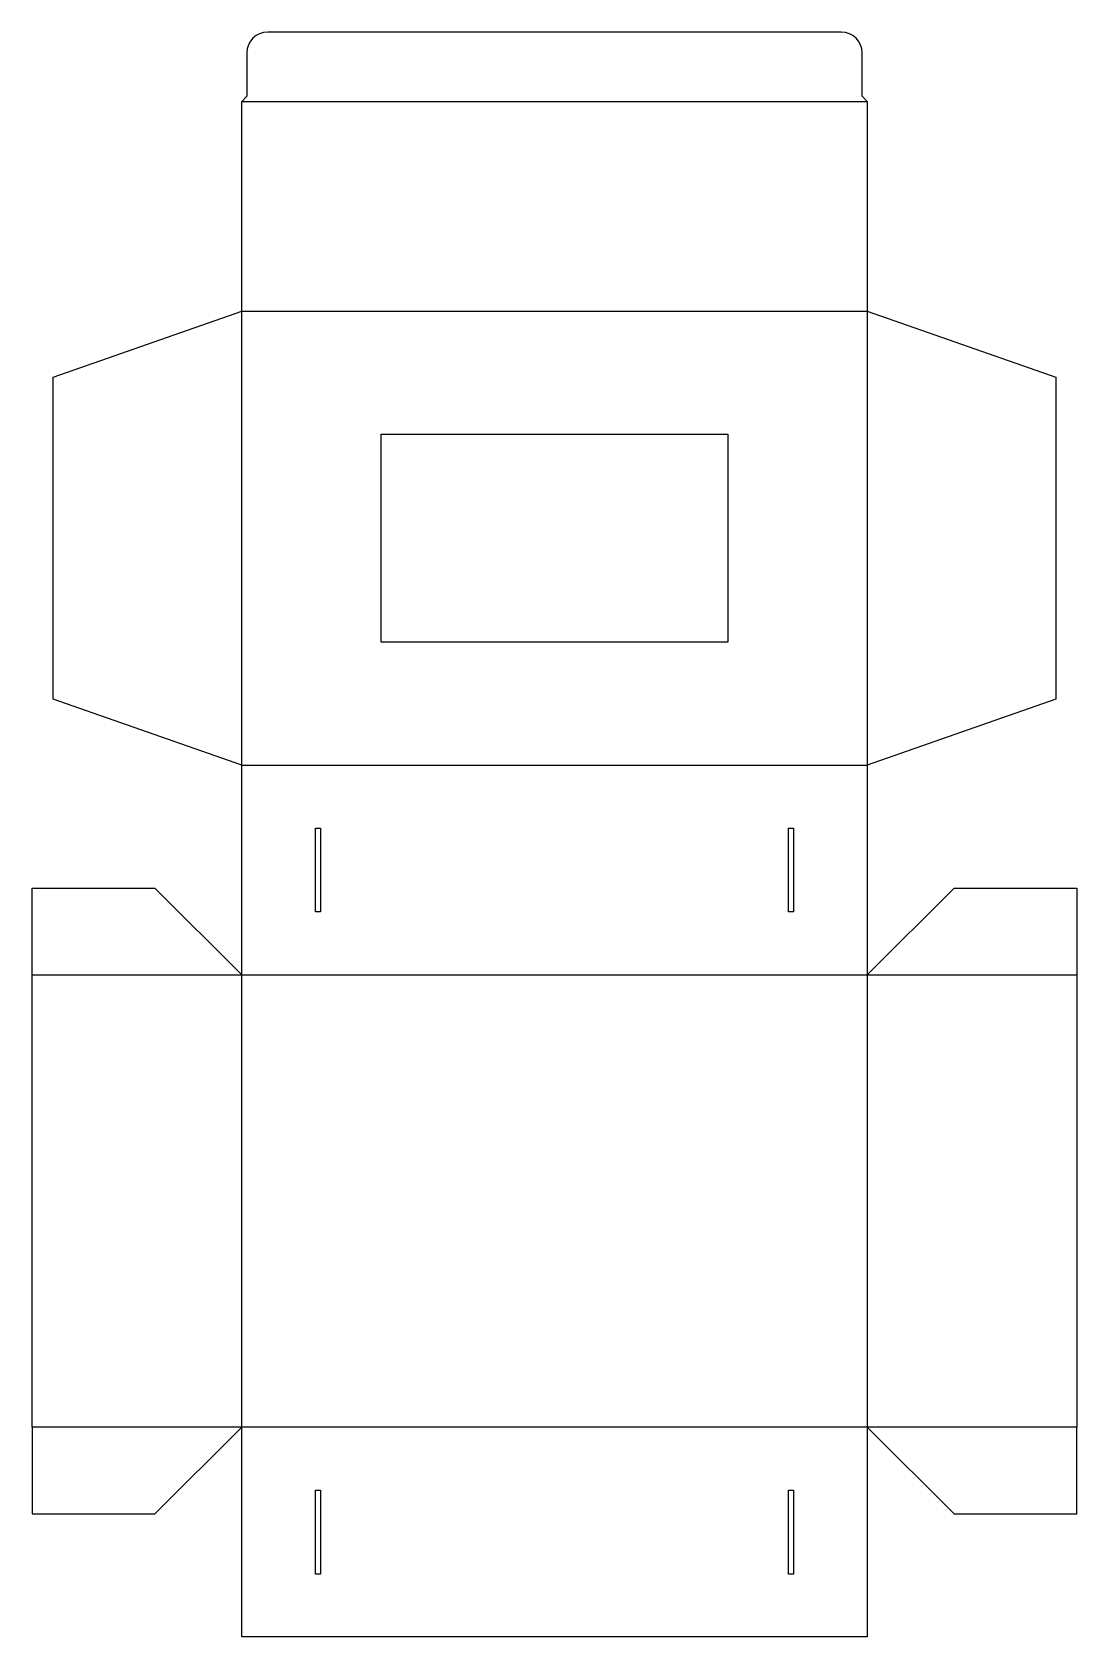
# Model space of a CAD drawing. Header units: millimetres. Extents: x 0 to 301, y 0 to 463.
import ezdxf

# ---------------------------------------------------------------- set-up
doc = ezdxf.new("R2010")
doc.units = ezdxf.units.MM
doc.layers.add('CREASE', color=5, linetype='CONTINUOUS')
doc.layers.add('CUT', color=1, linetype='CONTINUOUS')

msp = doc.modelspace()

# ---------------------------------------------------------------- linework, layer by layer
at = {"layer": 'CREASE'}
for p, q in [((60.45, 442.7), (240.9, 442.7)), ((60.45, 251.35), (60.45, 382.25)), ((60.45, 382.25), (240.9, 382.25)), ((240.9, 382.25), (240.9, 251.35)), ((60.45, 251.35), (240.9, 251.35)), ((0, 190.9), (60.45, 190.9)), ((60.45, 190.9), (240.9, 190.9)), ((60.45, 60.45), (60.45, 190.9)), ((240.9, 190.9), (240.9, 60.45)), ((240.9, 190.9), (301.35, 190.9)), ((60.45, 60.45), (0, 60.45)), ((240.9, 60.45), (60.45, 60.45)), ((301.35, 60.45), (240.9, 60.45))]:
    msp.add_line(p, q, dxfattribs=at)
at = {"layer": 'CUT'}
for p, q in [((233.4, 462.7), (67.95, 462.7)), ((61.95, 456.7), (61.95, 444.2)), ((239.4, 444.2), (239.4, 456.7)), ((61.95, 444.2), (60.45, 442.7)), ((240.9, 442.7), (239.4, 444.2)), ((60.45, 382.25), (60.45, 442.7)), ((240.9, 442.7), (240.9, 382.25)), ((6.045, 363.208), (60.45, 382.25)), ((240.9, 382.25), (295.305, 363.208)), ((6.045, 270.392), (6.045, 363.208)), ((295.305, 363.208), (295.305, 270.392)), ((100.675, 346.8), (200.675, 346.8)), ((100.675, 286.8), (100.675, 346.8)), ((200.675, 346.8), (200.675, 286.8)), ((200.675, 286.8), (100.675, 286.8)), ((60.45, 251.35), (6.045, 270.392)), ((295.305, 270.392), (240.9, 251.35)), ((60.45, 190.9), (60.45, 251.35)), ((240.9, 251.35), (240.9, 190.9)), ((81.7, 233.215), (83.2, 233.215)), ((81.7, 209.035), (81.7, 233.215)), ((83.2, 233.215), (83.2, 209.035)), ((218.15, 233.215), (219.65, 233.215)), ((218.15, 209.035), (218.15, 233.215)), ((219.65, 233.215), (219.65, 209.035)), ((0, 190.9), (0, 215.9)), ((0, 215.9), (35.45, 215.9)), ((35.45, 215.9), (60.45, 190.9)), ((240.9, 190.9), (265.9, 215.9)), ((265.9, 215.9), (301.35, 215.9)), ((301.35, 215.9), (301.35, 190.9)), ((83.2, 209.035), (81.7, 209.035)), ((219.65, 209.035), (218.15, 209.035)), ((0, 60.45), (0, 190.9)), ((301.35, 190.9), (301.35, 60.45)), ((0, 60.45), (0, 35.45)), ((35.45, 35.45), (60.45, 60.45)), ((60.45, 0), (60.45, 60.45)), ((240.9, 60.45), (240.9, 0)), ((240.9, 60.45), (265.9, 35.45)), ((301.35, 35.45), (301.35, 60.45)), ((81.7, 42.315), (83.2, 42.315)), ((81.7, 18.135), (81.7, 42.315)), ((83.2, 42.315), (83.2, 18.135)), ((218.15, 42.315), (219.65, 42.315)), ((218.15, 18.135), (218.15, 42.315)), ((219.65, 42.315), (219.65, 18.135)), ((0, 35.45), (35.45, 35.45)), ((265.9, 35.45), (301.35, 35.45)), ((83.2, 18.135), (81.7, 18.135)), ((219.65, 18.135), (218.15, 18.135)), ((240.9, 0), (60.45, 0))]:
    msp.add_line(p, q, dxfattribs=at)
for centre, start, end in [((67.95, 456.7), 90, 180), ((233.4, 456.7), 0, 90)]:
    msp.add_arc(centre, 6, start, end, dxfattribs=at)

doc.saveas('drawing.dxf')
